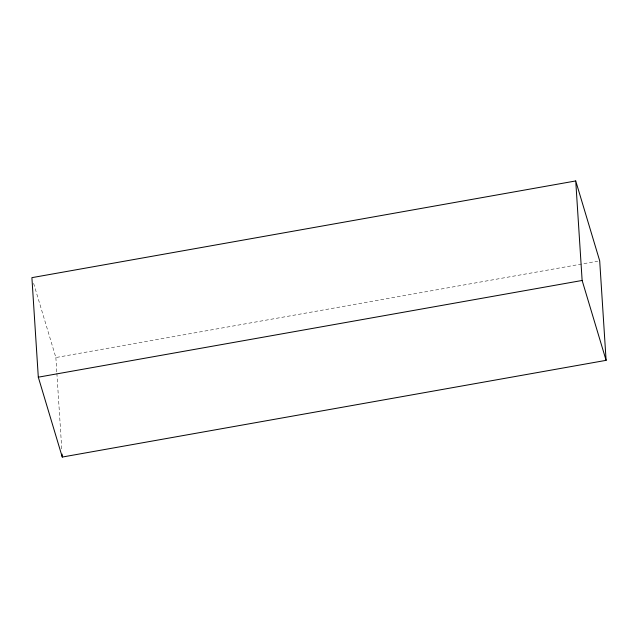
<?xml version="1.0" encoding="UTF-8"?>
<svg xmlns="http://www.w3.org/2000/svg" width="638" height="638" viewBox="0 0 638 638"><rect width="100%" height="100%" fill="white"/><g stroke="black" fill="none" stroke-linecap="round" stroke-linejoin="round"><path stroke-width="0.48" stroke-dasharray="3.19 2.39" d="M33.615 283.36L55.865 357.535L597.734 261.173M55.865 357.535L56.814 372.313M56.878 373.302L61.83 450.157"/><path stroke-width="0.96" d="M575.731 180.945L31.9 277.658L38.304 377.178L62.269 457.055L606.1 360.342L599.696 260.822L575.731 180.945L582.135 280.465L606.1 360.342M38.304 377.178L582.135 280.465M62.077 454.096L62.269 457.055"/></g></svg>
